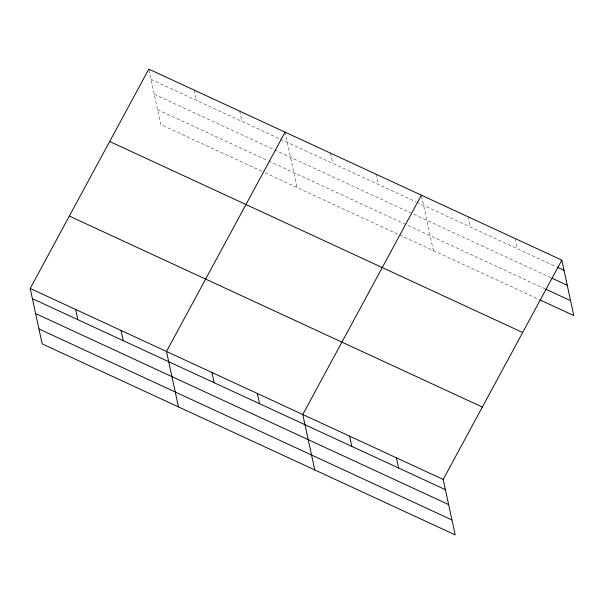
<?xml version="1.0" encoding="UTF-8"?>
<svg xmlns="http://www.w3.org/2000/svg" width="604" height="604" viewBox="0 0 604 604"><rect width="100%" height="100%" fill="white"/><g stroke="black" fill="none" stroke-linecap="round" stroke-linejoin="round"><path stroke-width="0.45" stroke-dasharray="3.02 2.27" d="M151.023 79.343L279.743 138.875M280.581 139.26L416.035 201.902M416.873 202.295L556.367 266.802M154.246 94.262L273.71 149.513M274.556 149.905L551.082 277.787M157.576 109.634L267.783 160.604M268.621 160.996L545.042 288.833M261.758 171.242L160.8 124.552L148.999 69.973M265.118 172.804L538.911 299.418M515.008 238.474L517.22 248.697M468.198 216.828L470.41 227.051M421.577 196.036L433.378 250.615M375.967 174.171L378.172 184.394M330.531 153.159L332.744 163.382M285.103 132.148L297.093 187.587M239.675 111.144L241.887 121.366M194.246 90.132L196.451 100.355"/><path stroke-width="0.91" d="M561.818 260.12L443.2 479.448L455.19 534.88L42.182 343.88L30.2 288.44L148.81 69.12L561.818 260.12L573.8 315.56L539.757 299.818M285.103 132.148L166.493 351.475L178.474 406.907M421.396 195.183L302.778 414.503L314.767 469.942M557.22 267.195L564.023 270.343M551.935 278.18L567.254 285.262M545.895 289.225L570.576 300.641M109.671 141.495L522.671 332.502M69.339 216.066L482.347 407.066M30.2 288.44L443.2 479.448M32.412 298.663L445.412 489.67M35.636 313.582L448.636 504.589M38.958 328.961L451.958 519.961M396.398 457.794L398.602 468.017M349.588 436.148L351.8 446.371M257.349 393.491L259.561 403.714M211.921 372.487L214.133 382.709M121.057 330.464L123.269 340.686M75.628 309.452L77.84 319.675"/></g></svg>
